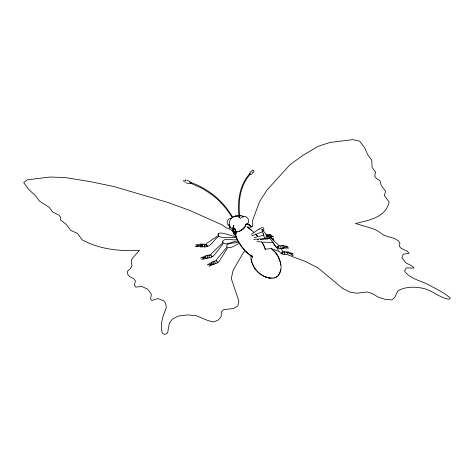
<?xml version="1.0" encoding="UTF-8"?>
<svg xmlns="http://www.w3.org/2000/svg" width="474" height="474" viewBox="0 0 474 474"><rect width="100%" height="100%" fill="white"/><g stroke="black" fill="none" stroke-linecap="round" stroke-linejoin="round"><path stroke-width="0.71" d="M283.251 247.535L283.262 247.807M281.823 252.826L282.468 251.937M287.475 253.24L287.522 253.631M235.169 231.217L235.021 232.592L234.251 231.768M205.834 244.78L207.138 243.097L218.022 235.714M281.823 253.418C281.479 252.796 284.347 256.197 284.667 253.957L284.684 253.904M282.877 246.462L283.073 247.256M202.534 246.196L202.576 245.058M202.321 244.922L202.771 243.832L205.082 245.259M287.481 253.08L287.528 252.737M200.822 245.799L200.763 246.231L200.804 245.094M233.546 229.689C234.292 225.162 237.302 233.664 235.377 235.14C232.9 234.387 232.307 228.041 233.753 225.535M252.595 173.508C251.937 174.035 249.543 175.214 249.656 173.685M249.674 173.52L250.604 171.517M249.638 173.804L249.697 173.354M204.341 244.833L204.762 244.027L206.871 245.277M273.581 240.407L273.486 238.76L271.329 238.469M268.035 236.763C267.928 234.784 270.767 234.12 271.069 236.384M280.401 270.547L280.673 269.285M200.626 244.341L200.994 243.873L202.659 244.791M281.834 253.234L282.705 251.925M207.126 245.668C207.257 247.541 205.929 243.494 206.605 244.661M246.053 223.959L244.661 227.212L241.331 230.34M246.243 223.935C245.508 227.443 242.581 230.18 239.269 231.336M280.258 271.181L278.599 275.258M284.234 247.671L283.482 248.554L281.799 247.843M272.983 239.992L273.433 239.103L272.929 239.577M268.841 235.88L269.013 235.531M269.309 235.353L269.588 234.843L269.315 235.258M268.77 238.185C266.815 241.225 264.006 235.939 267.561 235.904M269.99 237.545L268.93 238.41L267.176 237.788M271.021 237.201L269.961 238.061L268.485 237.652M280.685 248.216L279.927 248.767L277.782 247.677M234.008 229.321L234.251 229.025L234.784 229.44M287.617 252.452L288.506 252.192L292.926 253.584L288.559 253.845M218.692 236.33L218.259 233.623L218.727 234.15M217.619 261.95C216.387 266.643 212.322 259.568 216.458 260.801M282.504 248.032L281.876 248.548L279.992 247.712M185.168 180.244L185.506 179.924L184.641 182.194M227.431 248.151L219.32 261.044L218.247 262.3L217.602 262.43L216.257 260.984L216.405 259.776L226.862 247.244M212.091 256.268C209.775 261.34 206.83 252.814 211.191 255.279M233.593 225.464C232.42 228.498 232.177 233.344 235.199 235.371C236.804 233.599 236.212 229.878 234.535 228.16C231.081 227.55 236.052 236.727 235.264 230.542M223.106 243.897L214.189 255.196L211.991 256.949L210.717 254.994L210.995 254.135L222.644 242.925M214.218 263.84C212.749 267.182 209.875 260.872 213.134 261.873M215.486 263.348C213.656 266.418 211.475 259.61 214.9 261.298M277.604 247.197L279.707 245.568L280.596 246.077M242.978 228.966L244.08 227.686M263.58 230.957C265.796 222.211 253.626 233.415 251.339 234.292M269.054 235.477C272.686 233.368 271.015 236.887 268.811 236.615M201.142 246.498L195.329 246.77L198.665 245.579M250.207 173.182C239.311 184.848 237.107 202.019 239.151 217.293M250.308 174.148C239.927 185.707 237.912 202.268 239.885 217.181M218.295 236.769C215.326 238.067 209.259 248.536 206.16 246.107M207.446 245.828L204.679 247.286L204.282 246.089M208.193 257.572C206.231 261.275 204.01 254.005 207.316 255.806M209.798 257.121C207.582 260.919 205.704 253.069 209.253 255.48M213.193 264.296L208.975 266.388L211.611 263.822M267.259 238.718C264.723 240.348 264.036 235.969 263.425 234.417M241.521 217.833C246.338 212.548 252.518 223.094 245.485 224.658M277.74 276.247L275.507 277.628M280.17 246.249L281.734 245.277L282.445 245.834M281.781 246.255L283.345 245.283L284.05 245.846M270.192 238.908C273.071 241.207 274.642 248.423 278.688 248.062M242.333 229.339L239.897 230.773M242.522 229.315L240.093 230.749M282.516 253.845L281.372 253.904L280.01 252.411M283.156 245.769L287.825 246.421L283.15 247.298M205.082 245.959L202.688 247.09L202.303 246.267M281.882 252.701L284.281 251.522L284.803 252.506M204.655 257.637L201.823 259.568L206.451 258.306M259.017 229.25L259.325 229.061M284.281 252.423L286.249 251.534L286.77 252.512M285.994 252.654L287.955 251.765L288.423 252.375M184.19 180.138L183.586 180.659L183.711 181.258M262.62 231.638L256.831 234.026M202.641 246.421L200.911 247.132L200.579 246.764M272.461 242.244C270.944 242.694 265.849 242.155 263.254 242.09M233.806 216.914L235.833 215.931L240.164 215.397M234.002 216.891L236.022 215.907M239.885 243.417C235.839 243.997 230.494 250.029 226.773 246.717C225.63 241.835 234.908 243.802 237.693 242.202M212.133 263.775L207.203 264.942L212.133 262.152M255.575 234.5L251.824 235.851M286.201 254.751L283.944 253.56M228.083 244.039L228.385 243.95M205.894 257.53L200.567 257.992L205.994 255.871M254.07 237.646L257.429 236.775M259.106 236.354L263.947 235.187M237.13 231.857L239.465 231.312M237.699 241.118C233.552 240.567 224.67 247.244 222.496 241.622C223.864 237.243 233.374 240.893 237 239.566M274.28 277.924C285.698 274.025 280.798 256.262 273.451 250.296M265.979 234.719L269.416 234.233L270.364 235.228M190.844 183.201L188.077 183.367L185.79 182.834M272.864 278.143L274.47 277.9M246.006 251.635L243.82 251.901L233.089 270.352L231.288 278.546L238.902 301.156L237.847 305.914L233.629 308.456L223.497 309.712L221.328 311.981L221.151 316.709L218.366 319.968L213.733 321.929L208.175 320.661L196.39 315.791L187.769 314.896L178.366 316.057L172.589 318.848L169.354 323.138L167.612 332.843L165.153 334.371L162.683 333.696C159.08 325.069 163.305 315.672 166.368 307.567L165.544 303.17L163.838 300.877L157.984 298.543L151.751 300.433L150.596 298.887L151.348 294.081L147.681 289.164L141.69 286.432L135.902 287.143L134.296 284.993L135.475 280.94L133.869 278.783L129.372 276.508L127.565 274.085L127.435 271.359L130.575 268.521L131.956 265.754L131.251 261.494L132.08 258.614L139.575 250.201C119.94 251.522 99.878 249.389 82.298 239.951L77.38 233.356L70.691 230.364L66.277 224.439L60.512 219.877L60.737 217.459L59.031 215.172L52.661 211.985L49.148 207.274L39.561 201.195L35.449 195.673L28.926 189.665L23.7 182.662L27.291 179.842L49.966 177.039L65.276 177.537L90.38 181.661L113.855 186.507L167.642 202.392L189.671 210.373L221.595 224.658L226.608 227.976L231.004 229.647M257.506 239.885L258.691 239.743M270.381 235.868L273.587 236.437L269.949 237.563M260.475 239.53L265.701 238.973M267.899 238.76L270.026 238.564M265.316 238.57L260.398 238.955M258.709 239.074L253.685 239.346M237.936 215.427L242.001 215.901L243.512 216.873M237.32 231.833L235.057 231.857L231.65 230.358M273.054 278.12C261.447 278.73 250.936 267.976 250.894 256.553M236.745 237.752C230.838 237.124 223.9 238.6 218.502 236.366M261.506 241.983L256.878 241.645M254.532 267.786C258.283 273.445 264.451 277.788 271.365 278.12M291.706 255.154L293.234 255.225L289.768 253.483M231.567 218.289C227.544 217.453 225.274 223.598 228.983 225.482M283.582 248.074L288.743 248.044L285.757 246.895M236.384 236.455C233.723 237.444 215.889 228.764 218.372 235.839M235.246 231.833L233.38 231.324L231.513 230.02M267.585 277.456L269.487 277.977M265.244 276.899L269.297 278.001M186.608 180.096L189.304 181.234L191.022 182.656M247.132 226.993L250.361 227.301L252.097 226.643L252.832 224.735L252.47 220.843L259.503 201.746L266.927 190.127L289.958 164.756L302.85 155.413L318.101 146.312L330.147 142.431L352.822 139.629L359.659 141.163L364.879 148.172L367.658 154.643L371.776 160.159L372.102 167.381L375.615 172.092L374.667 176.186L376.374 178.473L379.864 180.434L381.297 185.53L385.712 191.455L384.236 195.454L389.154 202.048C385.694 217.72 368.571 220.232 355.53 223.527L373.245 228.829L377.867 231.034L383.093 234.731L388.022 236.722L394.51 238.369L398.119 240.668L399.926 243.091L399.292 246L400.897 248.157L407.415 251.256L409.021 253.412L403.232 254.123L401.982 257.755L405.649 262.673L412.824 266.495L413.98 268.047L406.218 267.881L404.541 271.146C410.431 279.334 421.617 280.703 429.894 285.49C436.88 289.371 444.381 292.671 450.3 298.17L449.168 299.29C439.285 297.862 431.767 289.738 421.795 288.068C413.772 286.622 405.051 286.675 397.84 290.912L394.688 297.625L391.797 299.935L385.267 299.355L378.507 297.275L371.894 293.382L367 291.984L356.869 293.234L349.883 292.073L342.512 288.358L317.971 267.84L305.286 261.429L286.628 254.366M189.73 182.057C197.605 184.706 204.999 188.693 211.694 193.605L211.712 193.623C220.25 200.034 227.479 208.151 232.811 217.4M190.121 182.97L202.339 188.421L211.262 194.186C219.723 200.543 226.886 208.59 232.177 217.762M279.885 251.812L271.187 248.524L265.156 249.265A84.496 43.389 7.2 0 0 263.935 246.042M268.823 235.282L267.757 235.471L266.998 237.302M247.274 223.609L251.913 226.779M247.084 223.633L251.718 226.803M241.811 215.925L243.322 216.896M247.126 223.515L248.05 224.113M248.5 224.392L250.029 225.381M248.305 224.415L249.839 225.405M247.517 227.111L249.597 228.675A84.496 43.389 7.2 0 1 253.75 232.207M271.395 248.838L274.884 252.067L277.853 256.114M270.838 237.675L279.091 245.775M245.988 251.599L252.695 257.121L251.688 255.83L252.506 257.145C244.051 251.155 237.03 242.581 234.701 232.254M240.502 218.662C234.31 211.007 224.469 223.041 231.952 228.652M245.182 250.752L241.562 246.415L238.12 240.952M281.052 248.951L283.328 252.073M262.205 229.167L267.152 235.839M278.516 250.349L272.965 242.297M266.749 235.228L266.139 234.322M262.158 230.216L261.903 229.398L262.092 230.127M251.688 255.83L252.209 256.837M254.23 267.271L252.648 264.054M233.676 230.642L234.257 231.78M278.114 256.653L279.713 260.694M236.893 238.286L237.847 240.437M236.082 236.07L236.692 237.735M230.05 228.118L229.215 225.701M229.854 228.142L229.007 224.463M262.282 230.749L263.271 233.949M251.623 261.138L252.423 263.497M235.886 235.501L234.891 232.23M263.183 233.688L263.52 234.695M279.879 261.233L280.211 262.312M284.684 251.884L284.767 252.204M251.125 258.952L251.498 260.593M217.72 262.187L217.708 262.051M280.377 262.845L280.685 265.067M251.807 255.729L251.878 256.256M251.617 255.753L251.688 256.28M204.578 245.23L204.543 244.934L204.531 246.391L204.567 245.105M202.588 245.034L202.57 244.91M201.142 245.745L201.154 246.397M255.628 234.02A84.496 43.389 7.2 0 1 258.176 236.793M259.693 238.671A84.496 43.389 7.2 0 1 260.398 239.619M261.998 242.001A84.496 43.389 7.2 0 1 265.351 249.241M247.712 227.413A84.496 43.389 7.2 0 1 251.546 230.447M255.883 234.5A84.496 43.389 7.2 0 1 257.98 236.816M261.802 242.024A84.496 43.389 7.2 0 1 263.639 245.396M253.803 171.031A1.292 0.984 46.1 0 1 253.134 172.483A1.292 0.984 46.1 0 1 251.682 171.031A1.292 0.984 46.1 0 1 253.104 170.332M253.383 170.516A1.292 0.984 46.1 0 1 253.62 170.753M201.201 244.803L200.769 245.816L195.454 244.951L200.538 244.199L201.201 244.803M277.723 246.907C277.805 247.493 278.665 245.046 277.723 246.907M277.817 246.83L277.805 246.877M222.768 242.392L222.614 242.001L222.78 242.421"/></g></svg>
